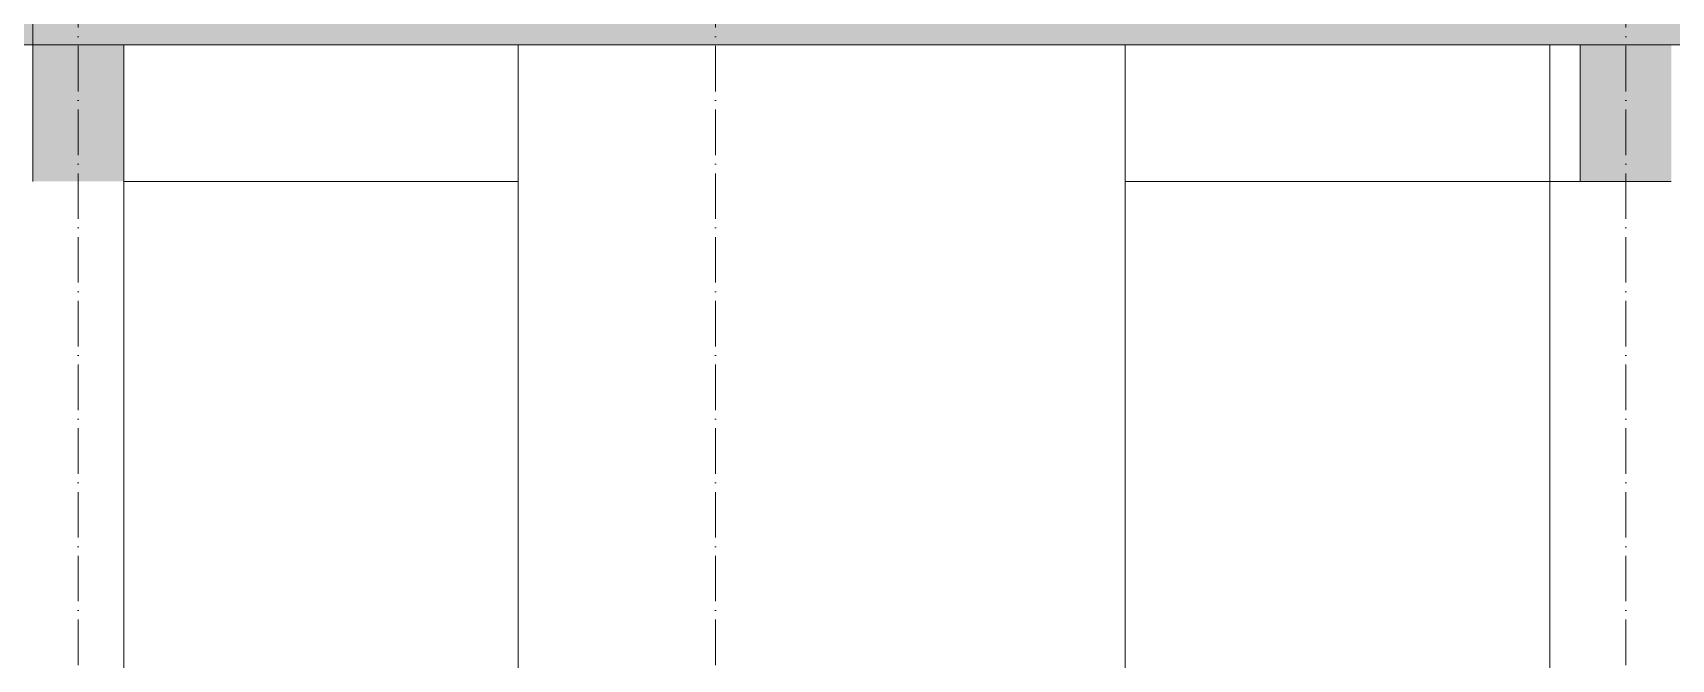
# Model space of a CAD drawing. Header units: millimetres. Extents: x -7075 to 54747, y -13937 to 93540.
# Drawn here: x 6200 to 11600, y 16375 to 18440 of the extents above; entities that cross this region are included whole.
import ezdxf

# ---------------------------------------------------------------- set-up
doc = ezdxf.new("R2010")
doc.units = ezdxf.units.MM
doc.linetypes.add('Grid Line', pattern=[4.2, 3, -0.6, 0, -0.6])
for name, color, linetype, lineweight in [('KINH', 152, 'Continuous', 5), ('NET CAT', 3, 'Continuous', 5), ('NET CATConcrete', 3, 'Continuous', 5), ('NET-CAT', 3, 'Continuous', 15), ('NET-THAY', 2, 'Continuous', 9), ('TRUC', 225, 'Continuous', 5)]:
    doc.layers.add(name, color=color, linetype=linetype, lineweight=lineweight)

# ---------------------------------------------------------------- blocks, each defined once
blk = doc.blocks.new('M_Concrete-Rectangular-Column - C3-2000 x 300mm-1087929-A-A')
at = {"layer": 'NET CAT', "color": 4}
blk.add_line((6499.9, 18400), (6499.9, 11000), dxfattribs=at)
blk = doc.blocks.new('ALC1807-ASCENT PLAZA-KET CAU 180524_rvt-1-A-A')
at = {"layer": 'NET CAT', "color": 4}
for p, q in [((7799.9, 18400), (7799.9, 0)), ((9799.9, 0), (9799.9, 18400)), ((11199.9, 18400), (11199.9, 11000))]:
    blk.add_line(p, q, dxfattribs=at)
at = {"color": 4, "lineweight": 5}
blk.add_blockref('M_Concrete-Rectangular-Column - C3-2000 x 300mm-1087929-A-A', (0, 0), dxfattribs=at)
blk = doc.blocks.new('System Panel - Glazed-1983754-A-A')
at = {"layer": 'KINH'}
blk.add_line((10899.9, 4850), (10470.3, 4850), dxfattribs=at)
blk = doc.blocks.new('System Panel - Glazed-1983755-A-A')
at = {"layer": 'KINH'}
blk.add_line((10389.3, 4850), (9799.9, 4850), dxfattribs=at)

msp = doc.modelspace()

# ---------------------------------------------------------------- hatches: boundary and pattern name
at = {"layer": 'NET CAT', "lineweight": 9}
msp.add_hatch(color=7, dxfattribs=at).paths.add_polyline_path([(20884.1, 18400), (42599.9, 18400), (42599.9, 18550), (24709.9, 18550), (24709.9, 18500), (23690.1, 18500), (23690.1, 18550), (9599.9, 18550), (9599.9, 18480), (8799.9, 18480), (8799.9, 18500), (6949.9, 18500), (6949.9, 18550), (-0.1, 18550), (-0.1, 18400), (17679.7, 18400)], flags=0)
at = {"layer": 'NET CATConcrete'}
for points in [[(6499.9, 17950), (6499.9, 18400), (6199.9, 18400), (6199.9, 17950)], [(11600.1, 17950), (11600.1, 18400), (11300.1, 18400), (11300.1, 17950)]]:
    msp.add_hatch(color=256, dxfattribs=at).paths.add_polyline_path(points, flags=0)

# ---------------------------------------------------------------- linework, layer by layer
at = {"layer": 'NET CAT', "lineweight": 13}
for p, q in [((6199.9, 18400), (6199.9, 17950)), ((6499.9, 17950), (6499.9, 18400))]:
    msp.add_line(p, q, dxfattribs=at)
at = {"layer": 'NET CATConcrete'}
for p, q in [((11300.3, 17950), (11300.3, 18400)), ((7799.9, 17950), (6499.9, 17950)), ((7799.9, 17950), (6499.9, 17950)), ((11199.9, 17950), (9799.9, 17950)), ((10899.9, 17950), (9799.9, 17950)), ((11600.1, 17950), (11300.3, 17950))]:
    msp.add_line(p, q, dxfattribs=at)
at = {"layer": 'NET-CAT'}
for p, q in [((6199.9, 18550), (6199.9, 18400)), ((299.9, 18400), (42299.9, 18400))]:
    msp.add_line(p, q, dxfattribs=at)
at = {"layer": 'NET-THAY'}
for points in [[(7799.9, 17950), (6499.9, 17950)], [(11300.3, 17950), (9799.9, 17950)]]:
    msp.add_lwpolyline(points, dxfattribs=at)
at = {"layer": 'TRUC', "linetype": 'Grid Line', "ltscale": 50}
for p, q in [((6349.9, -10536.9), (6349.9, 93540.4)), ((8449.9, -10536.9), (8449.9, 93540.4)), ((11449.9, -10536.9), (11449.9, 93540.4))]:
    msp.add_line(p, q, dxfattribs=at)

# ---------------------------------------------------------------- block references
at = {"lineweight": 5}
msp.add_blockref('ALC1807-ASCENT PLAZA-KET CAU 180524_rvt-1-A-A', (0, 0), dxfattribs=at)
at = {"layer": 'KINH'}
for name in ['System Panel - Glazed-1983755-A-A', 'System Panel - Glazed-1983754-A-A']:
    msp.add_blockref(name, (0, 13100), dxfattribs=at)

doc.saveas('drawing.dxf')
